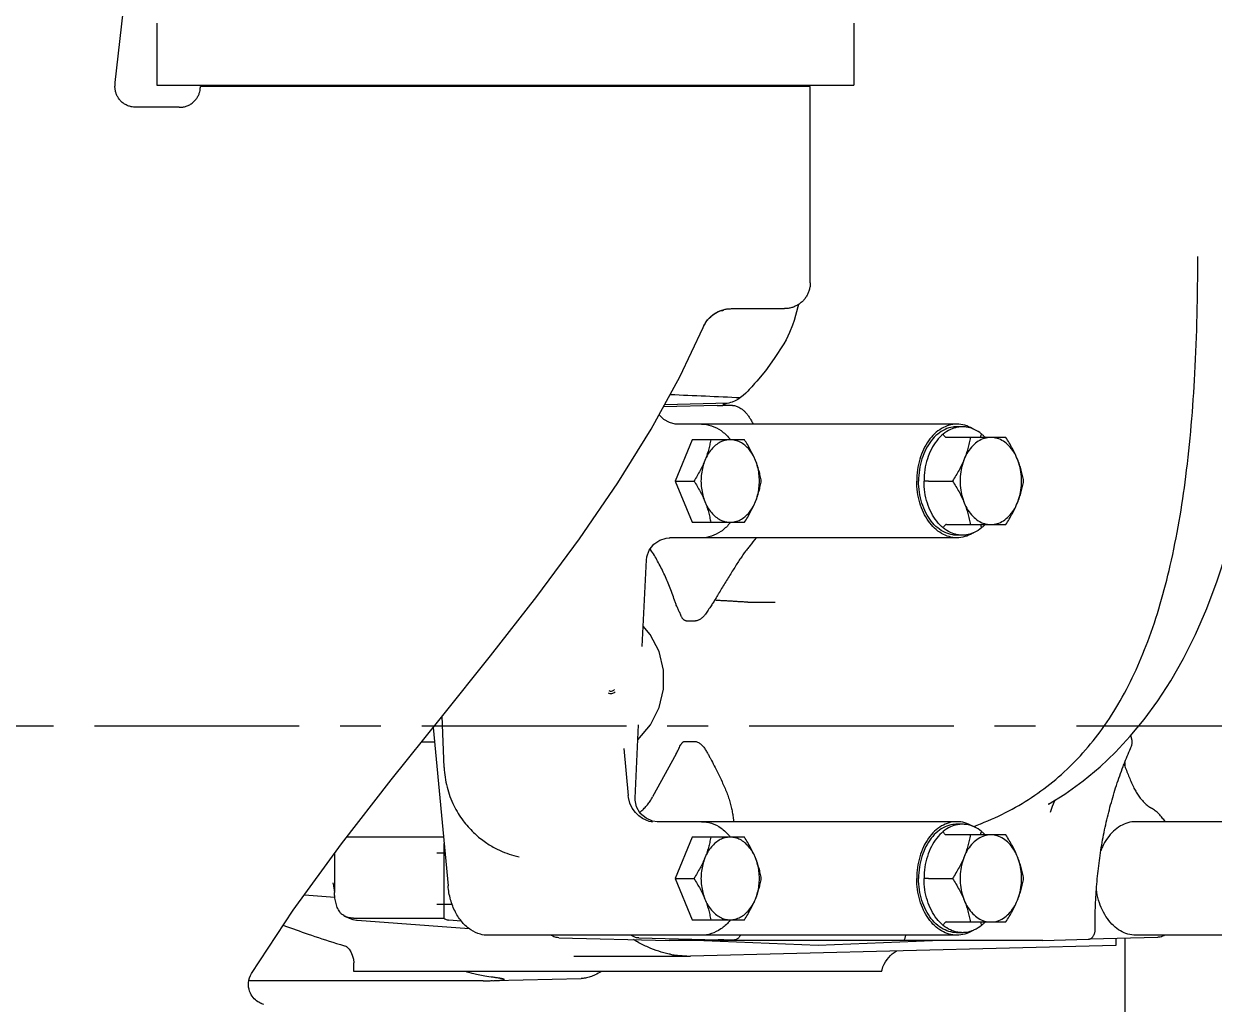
# Model space of a CAD drawing. Header units: millimetres. Extents: x 156850 to 204135, y 56350 to 74150.
# Drawn here: x 158129.7 to 158360.3, y 60328.1 to 60518.1 of the extents above; entities that cross this region are included whole.
import ezdxf

# ---------------------------------------------------------------- set-up
doc = ezdxf.new("R2010")
doc.units = ezdxf.units.MM
doc.header["$LTSCALE"] = 150
doc.linetypes.add('X-2F-PLAN$0$CENTER', pattern=[2, 1.25, -0.25, 0.25, -0.25])
doc.layers.add('-----33 Equipment', color=5, linetype='Continuous')

# ---------------------------------------------------------------- blocks, each defined once
blk = doc.blocks.new('X-2F-PLAN$0$A$C73FA2420')
at = {"color": 0, "linetype": 'Continuous'}
for p, q in [((752.41, 1290.86), (769.24, 1288.95)), ((747.63, 1278.46), (747.63, 1286.86)), ((763.93, 1282.81), (751.93, 1282.81)), ((751.93, 1282.81), (751.93, 1147.81)), ((751.63, 1156.24), (751.63, 1274.38)), ((751.71, 1272.81), (751.93, 1272.81)), ((751.71, 1157.81), (751.71, 1272.81)), ((751.63, 1267.04), (751.71, 1267.04)), ((578.42, 1219.6), (578.42, 1265)), ((573.99, 1262.53), (573.88, 1262.15)), ((751.63, 1259.04), (751.71, 1259.04)), ((589.01, 1257.88), (588.46, 1256.37)), ((595.06, 1254.24), (594.63, 1248.34)), ((595.98, 1248.47), (595.51, 1248.42)), ((603.08, 1248.4), (595.54, 1248.4)), ((585.19, 1246.46), (585.09, 1246.12)), ((591.03, 1246.6), (591.17, 1246.81)), ((606.23, 1227.3), (606.23, 1246.04)), ((580.23, 1244.68), (581.86, 1244.68)), ((580.23, 1142.41), (580.23, 1244.68)), ((590.17, 1244.03), (588.56, 1222.32)), ((590.54, 1244.73), (590.54, 1227.19)), ((624.73, 1231.5), (624.73, 1229.04)), ((627.48, 1229.29), (596.79, 1226.41)), ((605.03, 1227.19), (590.54, 1227.19)), ((593.23, 1228.6), (593.23, 1225.57)), ((603.23, 1228.6), (603.23, 1227.02)), ((619.74, 1227.15), (629.66, 1227.55)), ((589.98, 1223.8), (590.17, 1226.27)), ((587.23, 1127.84), (587.23, 1218.7)), ((578.45, 1217.46), (578.86, 1200.6)), ((602.42, 1212.63), (602.41, 1212.61)), ((586.76, 1204.97), (586.23, 1183.58)), ((583.2, 1202.03), (583.2, 1180.15)), ((623.43, 1192.37), (614.3, 1191.52)), ((623.43, 1192.37), (623.44, 1192.37)), ((613.82, 1190.18), (627.97, 1189.51)), ((613.94, 1191.47), (614.3, 1191.52)), ((586.71, 1189.42), (586.33, 1174.08)), ((643.18, 1188.78), (659.97, 1187.98)), ((609.17, 1186.8), (609.17, 1186.79)), ((609.17, 1186.8), (609.17, 1186.79)), ((609.23, 1185.82), (609.36, 1186.82)), ((609.23, 1127.84), (609.23, 1185.89)), ((609.23, 1185.82), (609.23, 1185.82)), ((622.37, 1182.22), (614.04, 1186.77)), ((586.23, 1111.17), (586.23, 1183.58)), ((664.23, 1127.84), (664.23, 1183.5)), ((689.85, 1174.3), (689.6, 1184.68)), ((690.3, 1172.04), (690, 1184.46)), ((583.21, 1180.15), (583.28, 1181.97)), ((598.23, 1182.38), (590.23, 1179.12)), ((606.23, 1179.12), (598.23, 1182.38)), ((598.23, 1182.38), (598.23, 1178.79)), ((675.23, 1182.38), (667.23, 1179.12)), ((683.23, 1179.12), (675.23, 1182.38)), ((675.23, 1182.38), (675.23, 1178.79)), ((686.23, 1127.84), (686.23, 1181.84)), ((695.4, 1181.5), (704.99, 1177)), ((583.2, 1179.72), (583.2, 1179.47)), ((585.23, 1097.08), (583.2, 1179.47)), ((590.23, 1179.12), (590.23, 1168.99)), ((606.23, 1168.99), (606.23, 1179.12)), ((624.79, 1180.49), (624.79, 1178.69)), ((648.13, 1180.27), (648.13, 1178.49)), ((667.23, 1179.12), (667.23, 1168.99)), ((683.23, 1168.99), (683.23, 1179.12)), ((586.23, 1176.88), (585.31, 1154.71)), ((586.31, 1171.02), (586.32, 1172.95)), ((689.86, 1171.3), (689.87, 1173.17)), ((708.62, 1171.52), (708.62, 1161.24)), ((751.63, 1171.58), (751.71, 1171.58)), ((690.53, 1171.37), (690.53, 1171.37)), ((651.73, 1168.33), (651.73, 1168.32)), ((651.73, 1168.32), (651.73, 1163.07)), ((692.96, 1168.05), (692.61, 1168.36)), ((751.63, 1163.58), (751.71, 1163.58)), ((701.82, 1161.36), (701.82, 1161.36)), ((751.71, 1157.81), (751.93, 1157.81)), ((713.62, 1156.24), (751.63, 1156.24)), ((751.93, 1156.84), (751.63, 1156.84)), ((585.31, 1154.71), (586.23, 1132.54)), ((763.93, 1147.81), (751.93, 1147.81)), ((598.23, 1133.31), (598.23, 1128.68)), ((675.23, 1133.31), (675.23, 1128.68)), ((587.73, 1126.78), (587.73, 1127.84)), ((589.8, 1129.87), (589.8, 1118.35)), ((606.67, 1118.35), (606.67, 1129.87)), ((608.73, 1126.78), (608.73, 1127.84)), ((664.73, 1126.78), (664.73, 1127.84)), ((666.8, 1129.87), (666.8, 1118.35)), ((683.67, 1118.35), (683.67, 1129.87)), ((685.73, 1126.78), (685.73, 1127.84)), ((608.81, 1123.27), (608.83, 1123.23)), ((586.23, 1111.17), (586.45, 1102.38)), ((612.6, 1110.12), (612.6, 1110.13)), ((586.51, 1102.09), (586.84, 1088.89)), ((586.68, 1095.31), (508.73, 1095.31)), ((586.64, 1097.08), (585.23, 1097.08)), ((620.7, 1095.31), (620, 1095.31)), ((587.23, 1040.03), (587.23, 1093.19)), ((609.23, 1040.03), (609.23, 1093.19)), ((624.93, 1093.91), (625.92, 1094.12))]:
    blk.add_line(p, q, dxfattribs=at)
for points in [[(573.99, 1262.53), (574.02, 1262.6), (574.07, 1262.71), (574.14, 1262.87), (574.24, 1263.05), (574.36, 1263.26), (574.51, 1263.48), (574.7, 1263.7), (574.91, 1263.93), (575.15, 1264.15), (575.42, 1264.35), (575.71, 1264.54), (576.04, 1264.7), (576.39, 1264.85), (576.76, 1264.96), (577.17, 1265.03), (577.59, 1265.07), (578.04, 1265.05), (578.5, 1264.99), (578.97, 1264.86), (579.45, 1264.67), (579.8, 1264.47)], [(579.8, 1264.47), (592.11, 1256.38), (604.91, 1247.07), (617.36, 1237.4), (629.5, 1227.68), (641.35, 1218.19), (652.87, 1209.2), (664.05, 1200.92), (674.85, 1193.51), (685.3, 1187.03), (695.4, 1181.5)], [(589.16, 1258.32), (589.16, 1258.32), (589.01, 1257.88)], [(588.46, 1256.37), (588.27, 1255.82), (588.07, 1255.26), (587.86, 1254.68), (587.65, 1254.08), (587.44, 1253.47), (587.22, 1252.83), (587, 1252.18), (586.78, 1251.52), (586.55, 1250.84), (586.32, 1250.15), (586.1, 1249.45), (585.87, 1248.73), (585.64, 1248), (585.42, 1247.24), (585.19, 1246.46)], [(597.39, 1248.7), (597.4, 1248.71), (597.39, 1248.71), (597.32, 1248.69), (597.18, 1248.65), (596.98, 1248.61), (596.71, 1248.57), (596.38, 1248.52), (595.98, 1248.47)], [(585.18, 1246.24), (585.07, 1246.09), (584.87, 1245.86), (584.53, 1245.57), (584.05, 1245.25), (583.4, 1244.95), (582.61, 1244.74), (581.86, 1244.68)], [(585.18, 1246.25), (585.19, 1246.27), (585.18, 1246.24)], [(591.03, 1246.6), (590.85, 1246.27), (590.53, 1245.55), (590.3, 1244.84), (590.18, 1244.15), (590.17, 1244.03)], [(609.17, 1186.79), (609.17, 1186.81), (609.2, 1187.01), (609.3, 1187.44), (609.51, 1188.05), (609.86, 1188.73), (610.36, 1189.43), (611.02, 1190.11), (611.84, 1190.71), (612.83, 1191.18), (613.94, 1191.47)], [(609.36, 1186.82), (609.89, 1188.05), (610.85, 1189.16), (612.12, 1189.9), (613.42, 1190.18), (613.85, 1190.18)], [(625.09, 1189.64), (625.1, 1189.63), (628, 1187.2), (631.34, 1185.51), (634.93, 1184.66), (638.59, 1184.66), (642.18, 1185.53), (645.51, 1187.23), (647.13, 1188.59)], [(659.91, 1187.98), (660.52, 1187.91), (661.84, 1187.44), (662.99, 1186.55), (663.78, 1185.4)], [(663.78, 1185.4), (664.18, 1184.17), (664.23, 1183.47)], [(686.23, 1181.82), (686.27, 1182.38), (686.55, 1183.5), (687.17, 1184.61), (688.08, 1185.51)], [(704.99, 1177), (705.3, 1176.86), (705.71, 1176.63), (706.09, 1176.38), (706.44, 1176.12), (706.76, 1175.83), (707.05, 1175.53), (707.32, 1175.23), (707.55, 1174.92), (707.75, 1174.6), (707.93, 1174.29), (708.08, 1173.98), (708.21, 1173.67), (708.32, 1173.38), (708.4, 1173.1), (708.46, 1172.89)], [(690.53, 1171.37), (690.41, 1171.71), (690.3, 1172.03), (690.23, 1172.32), (690.17, 1172.57), (690.13, 1172.78), (690.1, 1172.94), (690.08, 1173.05), (690.07, 1173.12), (690.07, 1173.16), (690.07, 1173.17)], [(692.61, 1168.36), (692.22, 1168.74), (691.77, 1169.24), (691.38, 1169.76), (691.05, 1170.29), (690.77, 1170.81), (690.53, 1171.37)], [(694.59, 1166.59), (694.1, 1167.02), (693.48, 1167.58), (692.96, 1168.05)], [(701.82, 1161.36), (698.99, 1163.21), (696.59, 1164.94), (694.59, 1166.59)], [(705.41, 1159.69), (703.98, 1160.23), (702.57, 1160.92), (701.82, 1161.36)], [(709.43, 1158.51), (708.99, 1158.62), (706.34, 1159.39), (705.41, 1159.69)], [(580.23, 1142.41), (580.54, 1142.34), (581.1, 1142.16), (581.62, 1141.93), (582.1, 1141.66), (582.54, 1141.37), (582.94, 1141.05), (583.29, 1140.71), (583.61, 1140.35), (583.89, 1139.98), (584.14, 1139.6), (584.19, 1139.5)], [(611.1, 1109.71), (612.27, 1109.29), (613.44, 1108.78)], [(612.6, 1110.12), (614.58, 1106.94), (617.14, 1103.37), (619.85, 1100.11), (622.72, 1097.09), (625.77, 1094.25), (629.05, 1091.55), (632.62, 1088.94), (636.55, 1086.4), (640.84, 1083.96), (645.5, 1081.63), (650.52, 1079.44), (655.87, 1077.41), (661.56, 1075.56), (667.58, 1073.89), (673.93, 1072.41), (680.6, 1071.14), (687.6, 1070.08), (694.93, 1069.24), (702.6, 1068.63), (710.6, 1068.26), (718.73, 1068.14)]]:
    blk.add_lwpolyline(points, dxfattribs=at)
for centre, start, end in [((748.81, 1268.31), 347.0838, 0), ((748.81, 1162.31), 0, 12.9162)]:
    blk.add_arc(centre, 2.9, start, end, dxfattribs=at)
for points, start_tangent, end_tangent in [([(747.87, 1288.26), (748.16, 1288.91), (748.57, 1289.5), (749.09, 1290.01), (749.66, 1290.4), (750.24, 1290.67), (750.8, 1290.83)], (0.335474, 0.94205), (0.978293, 0.207228)), ([(750.8, 1290.83), (751.01, 1290.87), (751.24, 1290.9), (751.45, 1290.92), (751.61, 1290.92)], (0.978297, 0.207206), (0.999467, -0.032643)), ([(751.61, 1290.92), (751.71, 1290.92), (751.8, 1290.91), (751.89, 1290.91), (751.98, 1290.9), (752.07, 1290.9), (752.16, 1290.89), (752.25, 1290.88), (752.41, 1290.86)], (0.999467, -0.032643), (0.993572, -0.113203)), ([(747.63, 1286.86), (747.63, 1286.95), (747.64, 1287)], (0, 1), (0.042164, 0.999111)), ([(747.64, 1287), (747.69, 1287.61), (747.87, 1288.26)], (0.018461, 0.99983), (0.335474, 0.94205)), ([(747.63, 1278.46), (747.63, 1278.34), (747.64, 1278.28)], (0, -1), (0.024325, -0.999704)), ([(747.64, 1278.28), (747.71, 1277.63), (747.9, 1276.94), (748.22, 1276.29), (748.67, 1275.69), (749.2, 1275.21), (749.77, 1274.84), (750.35, 1274.59), (750.9, 1274.45), (751.39, 1274.39)], (0.024325, -0.999704), (0.998337, -0.057648)), ([(751.39, 1274.39), (751.47, 1274.38), (751.55, 1274.38), (751.63, 1274.38)], (0.998337, -0.057648), (0.999457, -0.032938)), ([(591.77, 1247.39), (592.18, 1247.64), (592.62, 1247.85), (593.1, 1248.02), (593.62, 1248.17), (594.18, 1248.28)], (0.83126, 0.555883), (0.988533, 0.151003)), ([(594.18, 1248.28), (594.67, 1248.34), (595, 1248.38)], (0.988534, 0.150997), (0.996651, 0.081778)), ([(595, 1248.38), (595.12, 1248.38), (595.54, 1248.4)], (0.996651, 0.081778), (1, 0)), ([(590.54, 1244.73), (590.56, 1245.11), (590.62, 1245.53), (590.74, 1245.96), (590.93, 1246.4), (591.03, 1246.6)], (0.000062, 1), (0.505887, 0.8626)), ([(591.17, 1246.81), (591.33, 1247.02), (591.54, 1247.22), (591.77, 1247.39)], (0.564333, 0.825547), (0.831269, 0.555871)), ([(590.54, 1227.19), (590.35, 1226.89), (590.22, 1226.58), (590.17, 1226.27)], (-0.618738, -0.785598), (-0.073913, -0.997265)), ([(619.74, 1227.15), (615.95, 1226.6), (612.35, 1225.27), (609.42, 1223.49), (607.15, 1221.48), (605.43, 1219.41), (604.17, 1217.38), (603.28, 1215.46), (602.68, 1213.69), (602.41, 1212.61)], (-0.999181, -0.040459), (-0.213484, -0.976947)), ([(587.23, 1218.7), (587.42, 1220.13), (588.26, 1221.98), (589.72, 1223.63), (591.72, 1224.97), (594.12, 1225.92), (596.79, 1226.41)], (0.000815, 1), (0.995618, 0.093517)), ([(579.09, 1217.69), (579.31, 1219.25), (579.56, 1220.58), (579.82, 1221.71), (580.1, 1222.67), (580.23, 1223.03)], (0.127493, 0.991839), (0.337994, 0.941148)), ([(578.42, 1219.6), (578.42, 1219.16), (578.43, 1218.69), (578.43, 1218.25), (578.44, 1217.86), (578.44, 1217.48), (578.45, 1217.45)], (0.000003, -1), (0.02467, -0.999696)), ([(578.45, 1217.45), (578.45, 1217.14), (578.47, 1216.82), (578.48, 1216.54), (578.5, 1216.28), (578.51, 1216.06), (578.53, 1215.88), (578.55, 1215.74), (578.58, 1215.64), (578.6, 1215.57), (578.66, 1215.52), (578.72, 1215.61), (578.75, 1215.7), (578.78, 1215.83), (578.82, 1215.98), (578.86, 1216.17), (578.9, 1216.39), (578.94, 1216.65), (578.99, 1216.95), (579.03, 1217.3), (579.09, 1217.69)], (0.02467, -0.999696), (0.127493, 0.991839)), ([(586.76, 1204.97), (586.82, 1205.43), (586.95, 1205.88), (587.17, 1206.31), (587.23, 1206.4)], (0.024678, 0.999695), (0.549757, 0.835325)), ([(579.55, 1197.91), (579.16, 1198.85), (578.93, 1199.81), (578.86, 1200.6)], (-0.448179, 0.893944), (-0.024742, 0.999694)), ([(580.23, 1196.72), (579.55, 1197.91)], (-0.545697, 0.837983), (-0.448179, 0.893944)), ([(634.17, 1195.4), (634.06, 1194.69), (634.38, 1194)], (-0.382882, -0.923797), (0.638289, -0.769797)), ([(634.65, 1195.28), (634.53, 1194.71), (634.84, 1194.16)], (-0.459517, -0.888169), (0.725687, -0.688025)), ([(583.59, 1183.57), (584.13, 1185.59), (584.91, 1187.64), (585.93, 1189.69), (586.38, 1190.47)], (0.207099, 0.97832), (0.515381, 0.856961)), ([(586.71, 1189.42), (586.76, 1189.87), (586.9, 1190.32), (587.12, 1190.75), (587.23, 1190.92)], (0.024678, 0.999695), (0.572235, 0.82009)), ([(611.25, 1189.02), (611.03, 1189.27)], (-0.63449, 0.772931), (-0.666141, 0.745826)), ([(611.25, 1189.02), (611.83, 1188.39), (612.49, 1187.8), (613.23, 1187.26), (614.04, 1186.77)], (0.63449, -0.772931), (0.877592, -0.479408)), ([(652.14, 1182.54), (654.78, 1183.49), (657.3, 1184.58), (659.68, 1185.8), (661.93, 1187.16), (662.07, 1187.26)], (0.951337, 0.308152), (0.83296, 0.553333)), ([(583.28, 1181.97), (583.32, 1182.41), (583.4, 1182.85), (583.52, 1183.28)], (0.043067, 0.999072), (0.297951, 0.954581)), ([(583.52, 1183.28), (583.56, 1183.42), (583.59, 1183.57)], (0.297951, 0.954581), (0.207099, 0.97832)), ([(692.01, 1183.34), (691.4, 1169.74)], (-0.047176, -0.998887), (-0.043902, -0.999036)), ([(622.37, 1182.22), (623.19, 1181.79), (624.05, 1181.38)], (0.877592, -0.479408), (0.910688, -0.413095)), ([(624.05, 1181.38), (624.2, 1181.3), (624.34, 1181.2), (624.47, 1181.09), (624.59, 1180.97), (624.68, 1180.84), (624.74, 1180.72), (624.78, 1180.6), (624.79, 1180.49)], (0.910688, -0.413095), (0, -1)), ([(648.13, 1180.27), (648.15, 1180.38), (648.19, 1180.5), (648.25, 1180.62), (648.35, 1180.74), (648.46, 1180.86), (648.6, 1180.98), (648.75, 1181.07), (648.91, 1181.15)], (0, 1), (0.919255, 0.393662)), ([(648.91, 1181.15), (649.58, 1181.45), (650.24, 1181.77)], (0.919255, 0.393662), (0.895588, 0.444885)), ([(650.24, 1181.77), (650.85, 1182.05), (651.49, 1182.31), (652.14, 1182.54)], (0.895588, 0.444885), (0.951337, 0.308152)), ([(583.21, 1180.15), (583.2, 1179.92), (583.2, 1179.72)], (-0.043067, -0.999072), (0, -1)), ([(598.23, 1178.79), (597.21, 1178.15), (596.21, 1177.58), (595.22, 1177.08), (594.23, 1176.65)], (-0.84076, -0.541408), (-0.92582, -0.377964)), ([(602.23, 1176.65), (601.25, 1177.08), (600.26, 1177.58), (599.25, 1178.15), (598.23, 1178.79)], (-0.92582, 0.377964), (-0.84076, 0.541408)), ([(624.79, 1178.69), (624.77, 1178.45), (624.7, 1178.19), (624.57, 1177.92), (624.41, 1177.64), (624.19, 1177.36), (623.94, 1177.1), (623.66, 1176.86), (623.34, 1176.64)], (0, -1), (-0.851581, -0.524223)), ([(649.42, 1176.56), (649.17, 1176.75), (648.94, 1176.96), (648.73, 1177.18), (648.55, 1177.41), (648.4, 1177.64), (648.29, 1177.86), (648.2, 1178.08), (648.15, 1178.29), (648.13, 1178.49)], (-0.822628, 0.56858), (0, 1)), ([(675.23, 1178.79), (674.21, 1178.15), (673.21, 1177.58), (672.22, 1177.08), (671.23, 1176.65)], (-0.84076, -0.541408), (-0.92582, -0.377964)), ([(679.23, 1176.65), (678.25, 1177.08), (677.26, 1177.58), (676.25, 1178.15), (675.23, 1178.79)], (-0.92582, 0.377964), (-0.84076, 0.541408)), ([(590.2, 1171.7), (589.92, 1171.93), (588.45, 1173.56), (587.54, 1175.4), (587.23, 1177.34)], (-0.782311, 0.622888), (0, 1)), ([(594.23, 1176.65), (593.25, 1176.28), (592.26, 1175.97), (591.25, 1175.72), (590.23, 1175.52)], (-0.92582, -0.377964), (-0.985438, -0.170033)), ([(594.23, 1176.65), (593.1, 1176.09), (592.11, 1175.39), (591.31, 1174.58), (590.72, 1173.68), (590.35, 1172.73), (590.23, 1171.75)], (-0.92582, -0.377964), (0, -1)), ([(602.23, 1176.65), (600.97, 1177.06), (599.62, 1177.32), (598.23, 1177.41), (596.84, 1177.32), (595.5, 1177.06), (594.23, 1176.65)], (-0.92582, 0.377964), (-0.92582, -0.377964)), ([(606.23, 1171.75), (606.11, 1172.73), (605.75, 1173.68), (605.16, 1174.58), (604.36, 1175.39), (603.38, 1176.08), (602.23, 1176.65)], (0, 1), (-0.92582, 0.377964)), ([(606.23, 1175.52), (605.21, 1175.72), (604.21, 1175.97), (603.22, 1176.28), (602.23, 1176.65)], (-0.985438, 0.170033), (-0.92582, 0.377964)), ([(609.23, 1177.34), (608.93, 1175.39), (608, 1173.53), (606.48, 1171.88), (606.27, 1171.7)], (0, -1), (-0.782348, -0.622841)), ([(623.34, 1176.64), (622.69, 1176.25), (622.06, 1175.89), (621.46, 1175.57)], (-0.851581, -0.524223), (-0.887502, -0.460804)), ([(651.07, 1175.44), (650.23, 1176.01), (649.42, 1176.56)], (-0.83427, 0.551357), (-0.822628, 0.56858)), ([(667.2, 1171.7), (666.92, 1171.93), (665.45, 1173.56), (664.54, 1175.4), (664.23, 1177.34)], (-0.782311, 0.622888), (0, 1)), ([(671.23, 1176.65), (670.25, 1176.28), (669.26, 1175.97), (668.25, 1175.72), (667.23, 1175.52)], (-0.92582, -0.377964), (-0.985438, -0.170033)), ([(671.23, 1176.65), (670.1, 1176.09), (669.11, 1175.39), (668.31, 1174.58), (667.72, 1173.68), (667.35, 1172.73), (667.23, 1171.75)], (-0.92582, -0.377964), (0, -1)), ([(679.23, 1176.65), (677.97, 1177.06), (676.62, 1177.32), (675.23, 1177.41), (673.84, 1177.32), (672.5, 1177.06), (671.23, 1176.65)], (-0.92582, 0.377964), (-0.92582, -0.377964)), ([(683.23, 1171.75), (683.11, 1172.73), (682.75, 1173.68), (682.16, 1174.58), (681.36, 1175.39), (680.38, 1176.08), (679.23, 1176.65)], (0, 1), (-0.92582, 0.377964)), ([(683.23, 1175.52), (682.21, 1175.72), (681.21, 1175.97), (680.22, 1176.28), (679.23, 1176.65)], (-0.985438, 0.170033), (-0.92582, 0.377964)), ([(686.23, 1177.34), (685.93, 1175.39), (685, 1173.53), (683.48, 1171.88), (683.27, 1171.7)], (0, -1), (-0.782348, -0.622841)), ([(704.99, 1177.01), (705.61, 1176.7), (706.19, 1176.32), (706.73, 1175.87), (707.21, 1175.36), (707.63, 1174.81), (707.98, 1174.21), (708.25, 1173.57), (708.45, 1172.9), (708.46, 1172.89)], (0.919035, -0.394176), (0.23092, -0.972973)), ([(586.32, 1172.95), (586.32, 1173.07), (586.32, 1173.21), (586.32, 1173.36), (586.32, 1173.51), (586.32, 1173.67), (586.33, 1173.82), (586.33, 1173.96), (586.33, 1174.08)], (0.003284, 0.999995), (0.024678, 0.999695)), ([(621.46, 1175.57), (620.07, 1174.85), (618.59, 1174.1), (616.98, 1173.33)], (-0.887504, -0.460801), (-0.905027, -0.425355)), ([(652.13, 1174.77), (651.76, 1175), (651.41, 1175.22), (651.07, 1175.44)], (-0.845467, 0.534027), (-0.834277, 0.551346)), ([(651.73, 1168.33), (651.78, 1168.99), (651.82, 1169.67), (651.86, 1170.38), (651.91, 1171.11), (651.95, 1171.84), (652, 1172.58), (652.04, 1173.32), (652.08, 1174.05), (652.13, 1174.77)], (0.063791, 0.997963), (0.05832, 0.998298)), ([(652.73, 1174.4), (652.42, 1174.58), (652.13, 1174.77)], (-0.855523, 0.517765), (-0.851092, 0.525016)), ([(653.61, 1173.87), (653.31, 1174.05), (653.02, 1174.22), (652.73, 1174.4)], (-0.859214, 0.511617), (-0.855524, 0.517763)), ([(662.65, 1167.96), (662.01, 1168.48), (661.29, 1169.02), (660.5, 1169.57), (659.65, 1170.14), (658.73, 1170.73), (657.76, 1171.34), (656.74, 1171.97), (655.69, 1172.62), (654.64, 1173.25), (653.61, 1173.87)], (-0.754821, 0.655931), (-0.859213, 0.511618)), ([(689.85, 1174.3), (689.85, 1174.18), (689.86, 1174.04), (689.86, 1173.89), (689.86, 1173.73), (689.86, 1173.58), (689.86, 1173.43), (689.87, 1173.29), (689.87, 1173.17)], (0.024678, -0.999695), (-0.000729, -1)), ([(590.23, 1171.75), (590.36, 1170.77), (590.72, 1169.81), (591.31, 1168.92), (592.11, 1168.11), (593.09, 1167.42), (594.23, 1166.85)], (0, -1), (0.92582, -0.377964)), ([(602.23, 1166.85), (603.37, 1167.41), (604.36, 1168.11), (605.16, 1168.92), (605.75, 1169.82), (606.11, 1170.77), (606.23, 1171.75)], (0.92582, 0.377964), (0, 1)), ([(616.98, 1173.33), (615.95, 1172.86), (614.9, 1172.43), (613.84, 1172.05), (612.8, 1171.74), (611.81, 1171.5), (610.85, 1171.3), (609.87, 1171.16), (609.23, 1171.08)], (-0.905028, -0.425351), (-0.993729, -0.111818)), ([(667.23, 1171.75), (667.36, 1170.77), (667.72, 1169.81), (668.31, 1168.92), (669.11, 1168.11), (670.09, 1167.42), (671.23, 1166.85)], (0, -1), (0.92582, -0.377964)), ([(679.23, 1166.85), (680.37, 1167.41), (681.36, 1168.11), (682.16, 1168.92), (682.75, 1169.82), (683.11, 1170.77), (683.23, 1171.75)], (0.92582, 0.377964), (0, 1)), ([(708.46, 1172.89), (708.58, 1172.22), (708.62, 1171.52)], (0.23092, -0.972973), (0.001387, -0.999999)), ([(587.23, 1169.79), (587.13, 1169.84), (586.89, 1170), (586.69, 1170.17), (586.53, 1170.37), (586.41, 1170.58), (586.33, 1170.8), (586.31, 1171.02)], (-0.901146, 0.433516), (0.003284, 0.999995)), ([(689.29, 1169.67), (688.98, 1169.26), (688.61, 1168.86), (688.17, 1168.47), (687.63, 1168.08)], (-0.553949, -0.832551), (-0.833105, -0.553115)), ([(689.86, 1171.3), (689.85, 1171.04), (689.79, 1170.74), (689.68, 1170.42), (689.52, 1170.06), (689.29, 1169.67)], (0.001319, -0.999999), (-0.553948, -0.832551)), ([(590.23, 1168.99), (591.25, 1168.36), (592.26, 1167.79), (593.25, 1167.28), (594.23, 1166.85)], (0.84076, -0.541408), (0.92582, -0.377964)), ([(594.23, 1166.85), (595.22, 1166.48), (596.21, 1166.17), (597.21, 1165.92), (598.23, 1165.72)], (0.92582, -0.377964), (0.985438, -0.170033)), ([(594.23, 1166.85), (595.5, 1166.43), (596.84, 1166.18), (598.23, 1166.09), (599.62, 1166.18), (600.97, 1166.43), (602.23, 1166.85)], (0.92582, -0.377964), (0.92582, 0.377964)), ([(598.23, 1165.72), (599.25, 1165.92), (600.26, 1166.17), (601.25, 1166.48), (602.23, 1166.85)], (0.985438, 0.170033), (0.92582, 0.377964)), ([(602.23, 1166.85), (603.22, 1167.28), (604.21, 1167.79), (605.21, 1168.36), (606.23, 1168.99)], (0.92582, 0.377964), (0.84076, 0.541408)), ([(664.23, 1166.68), (664.19, 1166.72), (662.65, 1167.96)], (-0.802265, 0.596968), (-0.754821, 0.655931)), ([(667.23, 1168.99), (668.25, 1168.36), (669.26, 1167.79), (670.25, 1167.28), (671.23, 1166.85)], (0.84076, -0.541408), (0.92582, -0.377964)), ([(671.23, 1166.85), (672.22, 1166.48), (673.21, 1166.17), (674.21, 1165.92), (675.23, 1165.72)], (0.92582, -0.377964), (0.985438, -0.170033)), ([(671.23, 1166.85), (672.5, 1166.43), (673.84, 1166.18), (675.23, 1166.09), (676.62, 1166.18), (677.97, 1166.43), (679.23, 1166.85)], (0.92582, -0.377964), (0.92582, 0.377964)), ([(675.23, 1165.72), (676.25, 1165.92), (677.26, 1166.17), (678.25, 1166.48), (679.23, 1166.85)], (0.985438, 0.170033), (0.92582, 0.377964)), ([(679.23, 1166.85), (680.22, 1167.28), (681.21, 1167.79), (682.21, 1168.36), (683.23, 1168.99)], (0.92582, 0.377964), (0.84076, 0.541408)), ([(687.63, 1168.08), (687.05, 1167.72), (686.37, 1167.36), (686.24, 1167.3)], (-0.833095, -0.553129), (-0.900488, -0.434882)), ([(713.62, 1156.24), (712.91, 1156.29), (712.21, 1156.45), (711.54, 1156.69), (710.91, 1157.04), (710.34, 1157.46), (709.84, 1157.97), (709.41, 1158.54), (709.07, 1159.17), (708.82, 1159.83), (708.67, 1160.53), (708.62, 1161.24)], (-1, 0), (0, 1)), ([(587.23, 1137.81), (586.98, 1137.83), (586.71, 1137.89), (586.46, 1137.98), (586.23, 1138.09)], (-0.999088, 0.042687), (-0.869956, 0.49313)), ([(587.23, 1127.84), (587.45, 1129.36), (588.07, 1130.81), (589.09, 1132.16), (590.46, 1133.34), (592.12, 1134.31), (594.02, 1135.02), (596.09, 1135.47), (598.23, 1135.62)], (0, 1), (1, 0)), ([(587.73, 1127.84), (587.79, 1128.61), (588.25, 1130.13), (589.14, 1131.55), (590.43, 1132.81), (592.06, 1133.84), (593.96, 1134.62), (596.05, 1135.1), (598.23, 1135.26)], (0, 1), (1, 0)), ([(609.23, 1127.84), (609.02, 1129.36), (608.4, 1130.81), (607.38, 1132.16), (606.01, 1133.34), (604.35, 1134.31), (602.44, 1135.02), (600.38, 1135.47), (598.23, 1135.62)], (0, 1), (-1, 0)), ([(608.73, 1127.84), (608.68, 1128.61), (608.22, 1130.13), (607.33, 1131.55), (606.04, 1132.81), (604.41, 1133.84), (602.5, 1134.62), (600.42, 1135.1), (598.23, 1135.26)], (0, 1), (-1, 0)), ([(664.23, 1127.84), (664.45, 1129.36), (665.07, 1130.81), (666.09, 1132.16), (667.46, 1133.34), (669.12, 1134.31), (671.02, 1135.02), (673.09, 1135.47), (675.23, 1135.62)], (0, 1), (1, 0)), ([(664.73, 1127.84), (664.79, 1128.61), (665.25, 1130.13), (666.14, 1131.55), (667.43, 1132.81), (669.06, 1133.84), (670.96, 1134.62), (673.05, 1135.1), (675.23, 1135.26)], (0, 1), (1, 0)), ([(686.23, 1127.84), (686.02, 1129.36), (685.4, 1130.81), (684.38, 1132.16), (683.01, 1133.34), (681.35, 1134.31), (679.44, 1135.02), (677.38, 1135.47), (675.23, 1135.62)], (0, 1), (-1, 0)), ([(685.73, 1127.84), (685.68, 1128.61), (685.22, 1130.13), (684.33, 1131.55), (683.04, 1132.81), (681.41, 1133.84), (679.5, 1134.62), (677.42, 1135.1), (675.23, 1135.26)], (0, 1), (-1, 0)), ([(587.83, 1127.8), (588.25, 1129.07), (589.14, 1130.49), (590.43, 1131.75), (592.06, 1132.78), (593.96, 1133.56), (596.05, 1134.04), (598.23, 1134.2)], (0.1942, 0.980962), (1, 0)), ([(608.63, 1127.8), (608.22, 1129.07), (607.33, 1130.49), (606.04, 1131.75), (604.41, 1132.78), (602.5, 1133.56), (600.42, 1134.04), (598.23, 1134.2)], (-0.1942, 0.980962), (-1, 0)), ([(598.23, 1133.31), (598.23, 1133.49), (598.23, 1133.7), (598.23, 1133.9), (598.23, 1134.07)], (0, 1), (0, 1)), ([(664.83, 1127.8), (665.25, 1129.07), (666.14, 1130.49), (667.43, 1131.75), (669.06, 1132.78), (670.96, 1133.56), (673.05, 1134.04), (675.23, 1134.2)], (0.1942, 0.980962), (1, 0)), ([(685.63, 1127.8), (685.22, 1129.07), (684.33, 1130.49), (683.04, 1131.75), (681.41, 1132.78), (679.5, 1133.56), (677.42, 1134.04), (675.23, 1134.2)], (-0.1942, 0.980962), (-1, 0)), ([(675.23, 1133.31), (675.23, 1133.49), (675.23, 1133.7), (675.23, 1133.9), (675.23, 1134.07)], (0, 1), (0, 1)), ([(589.8, 1129.87), (589.76, 1130.03), (589.64, 1130.19), (589.48, 1130.33), (589.3, 1130.42)], (0, 1), (-0.92582, 0.377964)), ([(606.67, 1129.87), (606.71, 1130.03), (606.83, 1130.19), (606.99, 1130.33), (607.17, 1130.42)], (0, 1), (0.92582, 0.377964)), ([(666.8, 1129.87), (666.76, 1130.03), (666.64, 1130.19), (666.48, 1130.33), (666.3, 1130.42)], (0, 1), (-0.92582, 0.377964)), ([(683.67, 1129.87), (683.71, 1130.03), (683.83, 1130.19), (683.99, 1130.33), (684.17, 1130.42)], (0, 1), (0.92582, 0.377964)), ([(588.16, 1124.71), (588.07, 1124.86), (587.45, 1126.32), (587.23, 1127.84)], (-0.527024, 0.84985), (0, 1)), ([(587.73, 1126.78), (587.79, 1127.55), (587.83, 1127.8)], (0, 1), (0.1942, 0.980962)), ([(598.23, 1128.68), (597.17, 1128.02), (596.11, 1127.42), (595.06, 1126.88), (594.02, 1126.43)], (-0.84076, -0.541408), (-0.92582, -0.377964)), ([(602.45, 1126.43), (601.41, 1126.88), (600.36, 1127.42), (599.3, 1128.02), (598.23, 1128.68)], (-0.92582, 0.377964), (-0.84076, 0.541408)), ([(608.31, 1124.71), (608.4, 1124.86), (609.02, 1126.32), (609.23, 1127.84)], (0.527024, 0.84985), (0, 1)), ([(608.73, 1126.78), (608.68, 1127.55), (608.63, 1127.8)], (0, 1), (-0.1942, 0.980962)), ([(665.16, 1124.71), (665.07, 1124.86), (664.45, 1126.32), (664.23, 1127.84)], (-0.527024, 0.84985), (0, 1)), ([(664.73, 1126.78), (664.79, 1127.55), (664.83, 1127.8)], (0, 1), (0.1942, 0.980962)), ([(675.23, 1128.68), (674.17, 1128.02), (673.11, 1127.42), (672.06, 1126.88), (671.02, 1126.43)], (-0.84076, -0.541408), (-0.92582, -0.377964)), ([(679.45, 1126.43), (678.41, 1126.88), (677.36, 1127.42), (676.3, 1128.02), (675.23, 1128.68)], (-0.92582, 0.377964), (-0.84076, 0.541408)), ([(685.31, 1124.71), (685.4, 1124.86), (686.02, 1126.32), (686.23, 1127.84)], (0.527024, 0.84985), (0, 1)), ([(685.73, 1126.78), (685.68, 1127.55), (685.63, 1127.8)], (0, 1), (-0.1942, 0.980962)), ([(588.15, 1124.71), (587.79, 1126), (587.73, 1126.78)], (-0.378535, 0.925587), (0, 1)), ([(594.02, 1126.43), (592.6, 1125.7), (591.41, 1124.77), (590.53, 1123.69), (589.98, 1122.5), (589.8, 1121.26)], (-0.92582, -0.377964), (0, -1)), ([(594.02, 1126.43), (592.98, 1126.04), (591.93, 1125.71), (590.87, 1125.45), (589.8, 1125.24)], (-0.92582, -0.377964), (-0.985438, -0.170033)), ([(602.45, 1126.43), (600.84, 1126.93), (599.12, 1127.19), (597.35, 1127.19), (595.63, 1126.93), (594.02, 1126.43)], (-0.92582, 0.377964), (-0.92582, -0.377964)), ([(606.67, 1121.26), (606.48, 1122.5), (605.94, 1123.69), (605.06, 1124.77), (603.88, 1125.69), (602.45, 1126.43)], (0, 1), (-0.92582, 0.377964)), ([(606.67, 1125.24), (605.6, 1125.45), (604.54, 1125.71), (603.49, 1126.04), (602.45, 1126.43)], (-0.985438, 0.170033), (-0.92582, 0.377964)), ([(608.32, 1124.71), (608.68, 1126), (608.73, 1126.78)], (0.378535, 0.925587), (0, 1)), ([(665.15, 1124.71), (664.79, 1126), (664.73, 1126.78)], (-0.378535, 0.925587), (0, 1)), ([(671.02, 1126.43), (669.6, 1125.7), (668.41, 1124.77), (667.53, 1123.69), (666.98, 1122.5), (666.8, 1121.26)], (-0.92582, -0.377964), (0, -1)), ([(671.02, 1126.43), (669.98, 1126.04), (668.93, 1125.71), (667.87, 1125.45), (666.8, 1125.24)], (-0.92582, -0.377964), (-0.985438, -0.170033)), ([(679.45, 1126.43), (677.84, 1126.93), (676.12, 1127.19), (674.35, 1127.19), (672.63, 1126.93), (671.02, 1126.43)], (-0.92582, 0.377964), (-0.92582, -0.377964)), ([(683.67, 1121.26), (683.48, 1122.5), (682.94, 1123.69), (682.06, 1124.77), (680.88, 1125.69), (679.45, 1126.43)], (0, 1), (-0.92582, 0.377964)), ([(683.67, 1125.24), (682.6, 1125.45), (681.54, 1125.71), (680.49, 1126.04), (679.45, 1126.43)], (-0.985438, 0.170033), (-0.92582, 0.377964)), ([(685.32, 1124.71), (685.68, 1126), (685.73, 1126.78)], (0.378535, 0.925587), (0, 1)), ([(589.18, 1123.01), (589.14, 1123.06), (588.25, 1124.48), (588.15, 1124.71)], (-0.639571, 0.768732), (-0.378535, 0.925587)), ([(589.35, 1122.82), (589.18, 1123.01)], (-0.664574, 0.747223), (-0.639571, 0.768732)), ([(589.48, 1123.18), (589.3, 1123.13)], (-0.989806, -0.142419), (-0.92582, -0.377964)), ([(589.68, 1123.16), (589.64, 1123.18), (589.48, 1123.18)], (-0.926496, 0.376304), (-0.989806, -0.142419)), ([(589.8, 1122.98), (589.76, 1123.11), (589.68, 1123.16)], (0, 1), (-0.926496, 0.376304)), ([(606.67, 1122.98), (606.71, 1123.11), (606.79, 1123.16)], (0, 1), (0.926936, 0.375219)), ([(606.79, 1123.16), (606.83, 1123.18), (606.99, 1123.18)], (0.926936, 0.375219), (0.989806, -0.142419)), ([(606.99, 1123.18), (607.17, 1123.13)], (0.989806, -0.142419), (0.92582, -0.377964)), ([(607.12, 1122.82), (607.28, 1123.01)], (0.664539, 0.747253), (0.639571, 0.768732)), ([(607.28, 1123.01), (607.33, 1123.06), (608.22, 1124.48), (608.32, 1124.71)], (0.639571, 0.768732), (0.378535, 0.925587)), ([(608.24, 1124.55), (608.25, 1124.53), (608.81, 1123.27)], (0.455648, -0.89016), (0.351409, -0.936222)), ([(608.83, 1123.23), (611.33, 1117.78), (614.35, 1112.75), (617.91, 1108.13), (622.01, 1103.92), (626.67, 1100.09), (631.9, 1096.65), (644.14, 1090.87), (658.84, 1086.51), (676.1, 1083.49), (696.03, 1081.74), (718.73, 1081.17)], (0.368888, -0.929474), (1, 0)), ([(666.18, 1123.01), (666.14, 1123.06), (665.25, 1124.48), (665.15, 1124.71)], (-0.639571, 0.768732), (-0.378535, 0.925587)), ([(666.35, 1122.82), (666.18, 1123.01)], (-0.664574, 0.747223), (-0.639571, 0.768732)), ([(666.48, 1123.18), (666.3, 1123.13)], (-0.989806, -0.142419), (-0.92582, -0.377964)), ([(666.68, 1123.16), (666.64, 1123.18), (666.48, 1123.18)], (-0.926496, 0.376304), (-0.989806, -0.142419)), ([(666.8, 1122.98), (666.76, 1123.11), (666.68, 1123.16)], (0, 1), (-0.926496, 0.376304)), ([(683.67, 1122.98), (683.71, 1123.11), (683.79, 1123.16)], (0, 1), (0.926936, 0.375219)), ([(683.79, 1123.16), (683.83, 1123.18), (683.99, 1123.18)], (0.926936, 0.375219), (0.989806, -0.142419)), ([(683.99, 1123.18), (684.17, 1123.13)], (0.989806, -0.142419), (0.92582, -0.377964)), ([(684.12, 1122.82), (684.28, 1123.01)], (0.664539, 0.747253), (0.639571, 0.768732)), ([(684.28, 1123.01), (684.33, 1123.06), (685.22, 1124.48), (685.32, 1124.71)], (0.639571, 0.768732), (0.378535, 0.925587)), ([(589.77, 1122.39), (589.35, 1122.82)], (-0.719955, 0.694021), (-0.664574, 0.747223)), ([(589.8, 1121.26), (589.99, 1120.02), (590.53, 1118.84), (591.41, 1117.76), (592.59, 1116.83), (594.02, 1116.1)], (0, -1), (0.92582, -0.377964)), ([(602.45, 1116.1), (603.87, 1116.83), (605.06, 1117.76), (605.94, 1118.84), (606.48, 1120.03), (606.67, 1121.26)], (0.92582, 0.377964), (0, 1)), ([(606.7, 1122.39), (607.12, 1122.82)], (0.719955, 0.694021), (0.664539, 0.747253)), ([(666.77, 1122.39), (666.35, 1122.82)], (-0.719955, 0.694021), (-0.664574, 0.747223)), ([(666.8, 1121.26), (666.99, 1120.02), (667.53, 1118.84), (668.41, 1117.76), (669.59, 1116.83), (671.02, 1116.1)], (0, -1), (0.92582, -0.377964)), ([(679.45, 1116.1), (680.87, 1116.83), (682.06, 1117.76), (682.94, 1118.84), (683.48, 1120.03), (683.67, 1121.26)], (0.92582, 0.377964), (0, 1)), ([(683.7, 1122.39), (684.12, 1122.82)], (0.719955, 0.694021), (0.664539, 0.747253)), ([(589.8, 1118.35), (590.87, 1117.69), (591.93, 1117.09), (592.98, 1116.56), (594.02, 1116.1)], (0.84076, -0.541408), (0.92582, -0.377964)), ([(602.45, 1116.1), (603.49, 1116.56), (604.54, 1117.09), (605.6, 1117.69), (606.67, 1118.35)], (0.92582, 0.377964), (0.84076, 0.541408)), ([(666.8, 1118.35), (667.87, 1117.69), (668.93, 1117.09), (669.98, 1116.56), (671.02, 1116.1)], (0.84076, -0.541408), (0.92582, -0.377964)), ([(679.45, 1116.1), (680.49, 1116.56), (681.54, 1117.09), (682.6, 1117.69), (683.67, 1118.35)], (0.92582, 0.377964), (0.84076, 0.541408)), ([(594.02, 1116.1), (595.06, 1115.71), (596.11, 1115.38), (597.17, 1115.12), (598.23, 1114.91)], (0.92582, -0.377964), (0.985438, -0.170033)), ([(594.02, 1116.1), (595.63, 1115.59), (597.35, 1115.33), (599.12, 1115.33), (600.84, 1115.59), (602.45, 1116.1)], (0.92582, -0.377964), (0.92582, 0.377964)), ([(598.23, 1114.91), (599.3, 1115.12), (600.36, 1115.38), (601.41, 1115.71), (602.45, 1116.1)], (0.985438, 0.170033), (0.92582, 0.377964)), ([(671.02, 1116.1), (672.06, 1115.71), (673.11, 1115.38), (674.17, 1115.12), (675.23, 1114.91)], (0.92582, -0.377964), (0.985438, -0.170033)), ([(671.02, 1116.1), (672.63, 1115.59), (674.35, 1115.33), (676.12, 1115.33), (677.84, 1115.59), (679.45, 1116.1)], (0.92582, -0.377964), (0.92582, 0.377964)), ([(675.23, 1114.91), (676.3, 1115.12), (677.36, 1115.38), (678.41, 1115.71), (679.45, 1116.1)], (0.985438, 0.170033), (0.92582, 0.377964)), ([(586.45, 1102.38), (586.48, 1102.19), (586.51, 1102.09)], (0.025238, -0.999681), (0.319359, -0.947634)), ([(586.51, 1102.09), (586.55, 1101.97), (586.67, 1101.77), (586.84, 1101.59), (587.04, 1101.43), (587.28, 1101.29), (587.54, 1101.18), (587.83, 1101.1), (588.14, 1101.06), (588.45, 1101.05)], (0.319359, -0.947634), (0.999907, 0.013625)), ([(587.23, 1093.19), (587.45, 1094.71), (588.07, 1096.17), (589.09, 1097.51), (590.46, 1098.69), (592.12, 1099.66), (594.02, 1100.38), (596.07, 1100.82)], (0, 1), (0.990093, 0.14041)), ([(588.45, 1101.05), (592.55, 1101.01), (596.63, 1100.78), (600.69, 1100.37), (604.7, 1099.78), (608.64, 1099.01), (612.5, 1098.05), (616.27, 1096.93), (619.92, 1095.63), (620.39, 1095.45)], (0.999907, 0.013625), (0.931097, -0.364772)), ([(609.23, 1093.19), (609.02, 1094.71), (608.4, 1096.17), (607.38, 1097.51), (606.01, 1098.69), (604.35, 1099.66), (603.59, 1099.98)], (0, 1), (-0.930231, 0.366973)), ([(620.39, 1095.45), (620, 1095.31), (617.84, 1094.47), (615.75, 1093.53)], (-0.944376, -0.328869), (-0.899112, -0.437718)), ([(620.39, 1095.45), (623.44, 1094.18)], (0.931097, -0.364772), (0.913413, -0.407033)), ([(615.75, 1093.53), (614.92, 1093.08), (614.16, 1092.58), (613.47, 1092.04), (612.85, 1091.45), (612.31, 1090.82), (611.86, 1090.15)], (-0.899112, -0.437718), (-0.514096, -0.857732)), ([(623.44, 1094.18), (623.74, 1094.05), (624.04, 1093.96), (624.33, 1093.9), (624.59, 1093.88), (624.82, 1093.89), (624.93, 1093.91)], (0.913413, -0.407033), (0.974721, 0.223424)), ([(587.23, 1087.57), (587.03, 1087.98), (586.89, 1088.43), (586.84, 1088.89)], (-0.513049, 0.858359), (-0.024678, 0.999695)), ([(609.24, 1087.5), (610, 1088.06), (610.73, 1088.71), (611.35, 1089.41), (611.86, 1090.15)], (0.834879, 0.550433), (0.514096, 0.857732))]:
    blk.add_spline(points, degree=3, dxfattribs=dict(at, start_tangent=start_tangent, end_tangent=end_tangent))
blk = doc.blocks.new('X-2F-PLAN$0$zw$C47F')
at = {"layer": '-----33 Equipment', "linetype": 'X-2F-PLAN$0$CENTER', "ltscale": 0.211328}
blk.add_line((3525.86, 2206.3), (3525.86, 1166.3), dxfattribs=at)
at = {"layer": '-----33 Equipment'}
blk.add_blockref('X-2F-PLAN$0$A$C73FA2420', (2898.05, 848.02), dxfattribs=at)

msp = doc.modelspace()

# ---------------------------------------------------------------- block references
at = {"layer": '-----33 Equipment', "rotation": 90.00000000000001}
msp.add_blockref('X-2F-PLAN$0$zw$C47F', (160286.3, 56856.22), dxfattribs=at)

doc.saveas('drawing.dxf')
